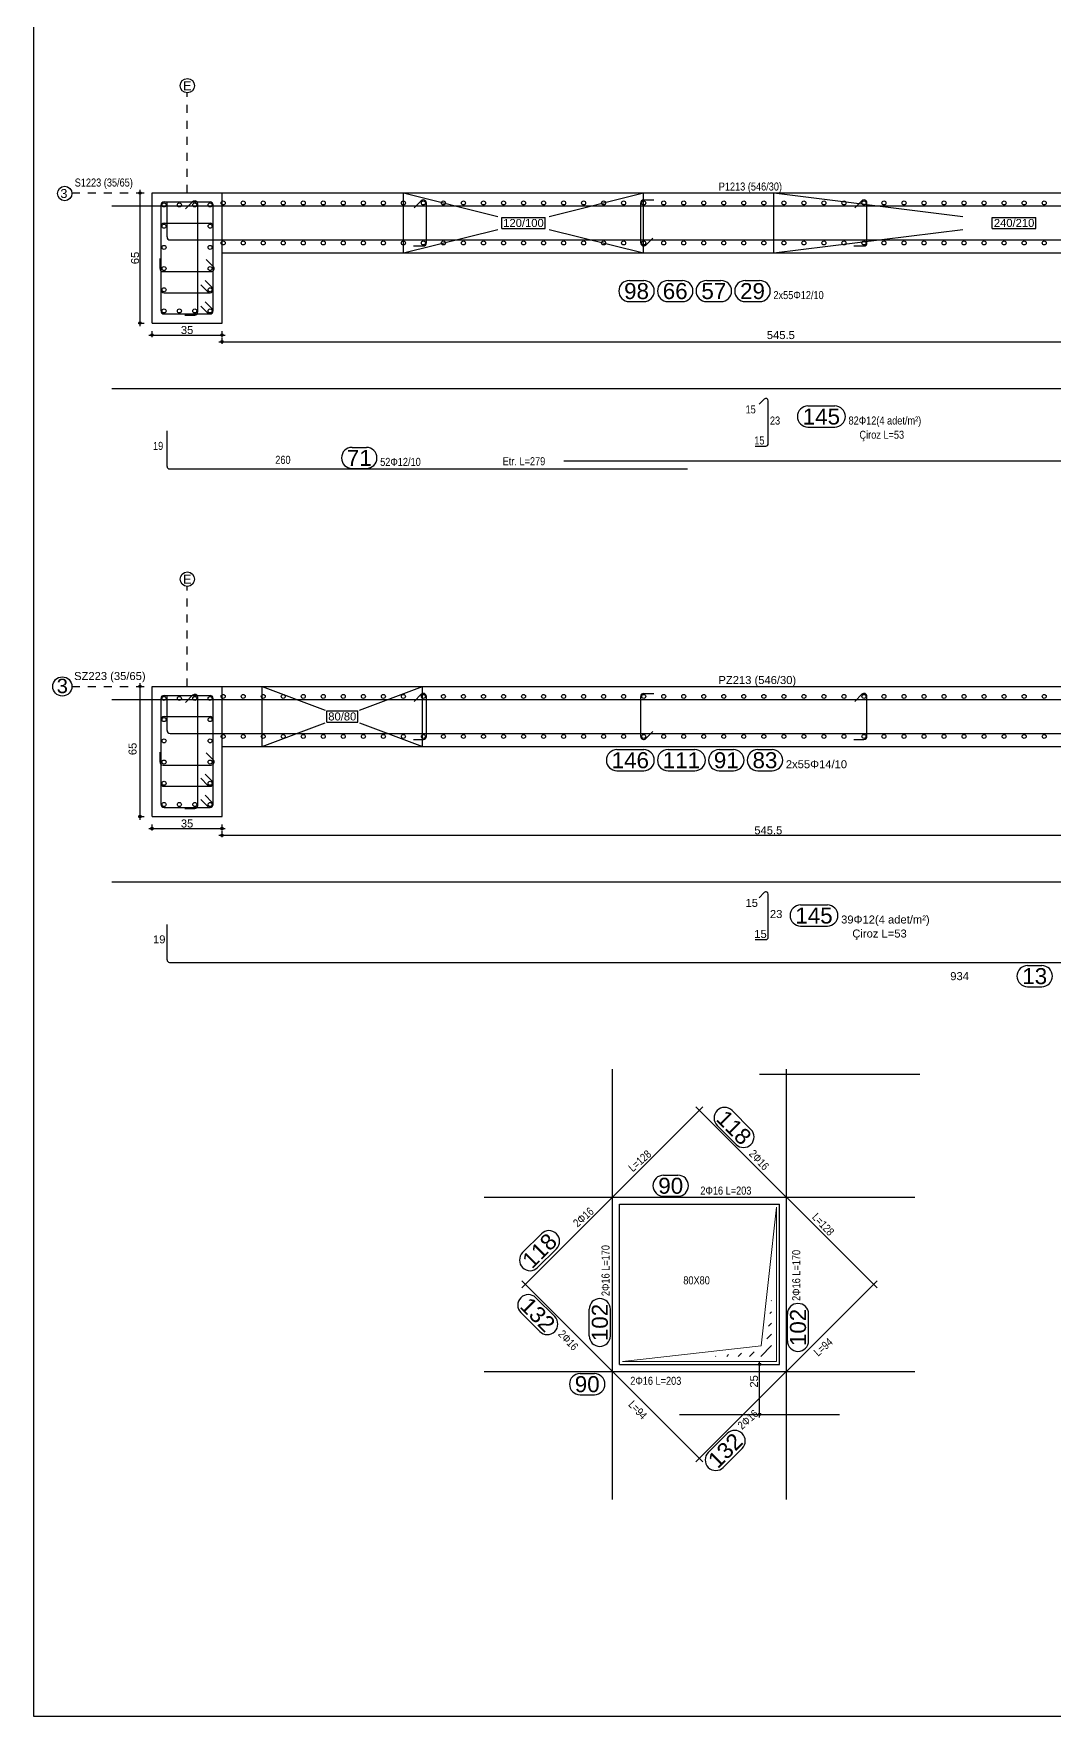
# Model space of a CAD drawing. Header units: metres. Extents: x 419734 to 420376, y 4564732 to 4565123.
# Drawn here: x 419946.1 to 419958.84, y 4564863.89 to 4564884.92 of the extents above; entities that cross this region are included whole.
import ezdxf

# ---------------------------------------------------------------- set-up
doc = ezdxf.new("R2010")
doc.units = ezdxf.units.M
doc.linetypes.add('TRATTO-PUNTO', pattern=[1, 0.5, -0.25, 0, -0.25])
for name, color, linetype in [('07-SIMBOLI', 1, 'Continuous'), ('Standart', 7, 'Continuous'), ('SW_ASSI', 7, 'TRATTO-PUNTO'), ('SW_DIM', 33, 'Continuous'), ('SW_MAGRONE', 2, 'Continuous'), ('SW_SEZIONI-ARMATURA', 3, 'Continuous'), ('SW_SEZIONI_CARPENTERIA', 4, 'Continuous'), ('SW_TXT_TESTI', 1, 'Continuous')]:
    doc.layers.add(name, color=color, linetype=linetype)
doc.styles.add('arial_1_18', font='arial.ttf', dxfattribs={"height": 0.2})
doc.styles.add('SWS', font='ARIALN.TTF')

msp = doc.modelspace()

# ---------------------------------------------------------------- linework, layer by layer
for centre in [(419948.02122, 4564884.26505), (419946.49058, 4564882.91847), (419948.02122, 4564878.0995)]:
    msp.add_circle(centre, 0.09)
at = {"layer": '07-SIMBOLI', "color": 1}
msp.add_circle((419946.46033, 4564876.75948), 0.12, dxfattribs=at)
at = {"layer": 'Standart', "color": 2}
msp.add_lwpolyline([(420376.27637, 4564863.89188), (419946.10266, 4564863.89188), (419946.10266, 4564905.93855)], dxfattribs=at)
at = {"layer": 'Standart', "color": 1, "linetype": 'Continuous', "lineweight": 5}
msp.add_lwpolyline([(419947.40533, 4564876.75948), (419947.48033, 4564876.75948)], dxfattribs=at)
at = {"layer": 'Standart', "color": 2, "linetype": 'Continuous', "lineweight": 5}
for points in [[(419955.1849, 4564868.5191), (419955.3774, 4564870.2516)], [(419955.3774, 4564868.3266), (419955.3774, 4564870.2516)], [(419955.29296, 4564868.9257), (419955.3149, 4564868.94764)], [(419955.31064, 4564869.08485), (419955.3149, 4564869.0891)], [(419955.27527, 4564868.76655), (419955.3149, 4564868.80617)], [(419953.4524, 4564868.3266), (419955.1849, 4564868.5191)], [(419955.18076, 4564868.3891), (419955.3149, 4564868.52324)], [(419955.25759, 4564868.6074), (419955.3149, 4564868.6647)], [(419953.4524, 4564868.3266), (419955.3774, 4564868.3266)], [(419954.6149, 4564868.3891), (419954.61915, 4564868.39336)], [(419954.75637, 4564868.3891), (419954.7783, 4564868.41104)], [(419954.89783, 4564868.3891), (419954.93745, 4564868.42873)], [(419955.0393, 4564868.3891), (419955.0966, 4564868.44641)]]:
    msp.add_lwpolyline(points, dxfattribs=at)
at = {"layer": 'SW_ASSI', "ltscale": 0.2}
for points in [[(419948.01783, 4564882.92511), (419948.01783, 4564884.17511)], [(419946.58033, 4564882.92511), (419947.58033, 4564882.92511)], [(419948.01783, 4564876.75948), (419948.01783, 4564878.00948)], [(419946.58033, 4564876.75948), (419947.58033, 4564876.75948)]]:
    msp.add_lwpolyline(points, dxfattribs=at)
at = {"layer": 'SW_DIM', "ltscale": 0.5}
for points in [[(419947.40533, 4564882.92511), (419947.48033, 4564882.92511)], [(419947.43033, 4564881.26011), (419947.43033, 4564882.96511)], [(419947.40533, 4564881.30011), (419947.48033, 4564881.30011)], [(419947.54033, 4564881.15011), (419948.49533, 4564881.15011)], [(419947.58033, 4564881.12511), (419947.58033, 4564881.20011)], [(419948.45533, 4564881.12511), (419948.45533, 4564881.20011)], [(419948.45533, 4564881.04011), (419948.45533, 4564881.11511)], [(419948.41533, 4564881.06511), (419962.13335, 4564881.06511)], [(419947.43033, 4564875.09448), (419947.43033, 4564876.79948)], [(419947.40533, 4564875.13448), (419947.48033, 4564875.13448)], [(419947.58033, 4564874.95948), (419947.58033, 4564875.03448)], [(419948.45533, 4564874.95948), (419948.45533, 4564875.03448)], [(419947.54033, 4564874.98448), (419948.49533, 4564874.98448)], [(419948.41533, 4564874.89948), (419962.13335, 4564874.89948)], [(419948.45533, 4564874.87448), (419948.45533, 4564874.94948)], [(419955.1649, 4564867.6241), (419955.1649, 4564868.3291)]]:
    msp.add_lwpolyline(points, dxfattribs=at)
at = {"layer": 'SW_DIM', "linetype": 'Continuous', "lineweight": -3}
for points in [[(419955.1399, 4564868.2891), (419955.2299, 4564868.2891)], [(419955.1399, 4564867.6641), (419955.2299, 4564867.6641)]]:
    msp.add_lwpolyline(points, dxfattribs=at)
at = {"layer": 'SW_DIM', "ltscale": 0.5}
for centre in [(419947.43033, 4564882.92511), (419947.43033, 4564881.30011), (419947.58033, 4564881.15011), (419948.45533, 4564881.15011), (419948.45533, 4564881.06511), (419947.43033, 4564876.75948), (419947.43033, 4564875.13448), (419947.58033, 4564874.98448), (419948.45533, 4564874.98448), (419948.45533, 4564874.89948)]:
    msp.add_circle(centre, 0.015, dxfattribs=at)
at = {"layer": 'SW_DIM', "linetype": 'Continuous', "lineweight": -3}
for centre in [(419955.1649, 4564868.2891), (419955.1649, 4564867.6641)]:
    msp.add_circle(centre, 0.015, dxfattribs=at)
at = {"layer": 'SW_MAGRONE'}
for points in [[(419947.58033, 4564882.92511), (420010.84283, 4564882.92511)], [(419947.58033, 4564881.30011), (419947.58033, 4564882.92511)], [(419948.45533, 4564881.30011), (419948.45533, 4564882.92511)], [(419950.71783, 4564882.17511), (419950.71783, 4564882.92511)], [(419950.71783, 4564882.92511), (419951.89783, 4564882.63011)], [(419952.53783, 4564882.63011), (419953.71783, 4564882.92511)], [(419953.71783, 4564882.17511), (419953.71783, 4564882.92511)], [(419955.34283, 4564882.17511), (419955.34283, 4564882.92511)], [(419955.34283, 4564882.92511), (419957.70283, 4564882.63011)], [(419951.94534, 4564882.62011), (419952.49033, 4564882.62011)], [(419951.94534, 4564882.48011), (419951.94534, 4564882.62011)], [(419952.49033, 4564882.48011), (419952.49033, 4564882.62011)], [(419958.07033, 4564882.62011), (419958.61532, 4564882.62011)], [(419958.07033, 4564882.48011), (419958.07033, 4564882.62011)], [(419958.61532, 4564882.48011), (419958.61532, 4564882.62011)], [(419950.71783, 4564882.17511), (419951.89783, 4564882.47011)], [(419951.94534, 4564882.48011), (419952.49033, 4564882.48011)], [(419952.53783, 4564882.47011), (419953.71783, 4564882.17511)], [(419955.34283, 4564882.17511), (419957.70283, 4564882.47011)], [(419958.07033, 4564882.48011), (419958.61532, 4564882.48011)], [(419948.45533, 4564882.17511), (420010.84283, 4564882.17511)], [(419947.58033, 4564881.30011), (419948.45533, 4564881.30011)], [(419947.58033, 4564876.75948), (420010.84283, 4564876.75948)], [(419947.58033, 4564875.13448), (419947.58033, 4564876.75948)], [(419948.45533, 4564875.13448), (419948.45533, 4564876.75948)], [(419948.95533, 4564876.00948), (419948.95533, 4564876.75948)], [(419948.95533, 4564876.75948), (419949.742, 4564876.46448)], [(419950.16867, 4564876.46448), (419950.95533, 4564876.75948)], [(419950.95533, 4564876.00948), (419950.95533, 4564876.75948)], [(419948.95533, 4564876.00948), (419949.742, 4564876.30448)], [(419949.76053, 4564876.45448), (419950.15014, 4564876.45448)], [(419949.76053, 4564876.31448), (419949.76053, 4564876.45448)], [(419949.76053, 4564876.31448), (419950.15014, 4564876.31448)], [(419950.15014, 4564876.31448), (419950.15014, 4564876.45448)], [(419950.16867, 4564876.30448), (419950.95533, 4564876.00948)], [(419948.45533, 4564876.00948), (420010.84283, 4564876.00948)], [(419947.58033, 4564875.13448), (419948.45533, 4564875.13448)]]:
    msp.add_lwpolyline(points, dxfattribs=at)
at = {"layer": 'SW_SEZIONI-ARMATURA'}
for points in [[(419947.69283, 4564881.45011), (419947.69283, 4564882.77511)], [(419947.73033, 4564882.81261), (419948.30533, 4564882.81261)], [(419947.76783, 4564882.37511), (419947.76783, 4564882.81261)], [(419947.99876, 4564882.72574), (419948.08715, 4564882.81413)], [(419948.15117, 4564881.43761), (419948.15117, 4564882.78761)], [(419948.34283, 4564881.45011), (419948.34283, 4564882.77511)], [(419950.85345, 4564882.73824), (419950.94184, 4564882.82663)], [(419951.00585, 4564882.30011), (419951.00585, 4564882.80011)], [(419953.68085, 4564882.30011), (419953.68085, 4564882.80011)], [(419953.71835, 4564882.83761), (419953.84335, 4564882.83761)], [(419956.35345, 4564882.73824), (419956.44184, 4564882.82663)], [(419956.50585, 4564882.30011), (419956.50585, 4564882.80011)], [(419947.08033, 4564882.76261), (420010.60533, 4564882.76261)], [(419947.73033, 4564882.54761), (419948.30533, 4564882.54761)], [(419953.74487, 4564882.27359), (419953.83326, 4564882.36198)], [(419947.80533, 4564882.33761), (420010.56783, 4564882.33761)], [(419950.84335, 4564882.26261), (419950.96835, 4564882.26261)], [(419956.34335, 4564882.26261), (419956.46835, 4564882.26261)], [(419947.68033, 4564881.98011), (419947.68033, 4564882.10511)], [(419947.71783, 4564881.94261), (419948.31783, 4564881.94261)], [(419948.25596, 4564882.09501), (419948.34435, 4564882.00663)], [(419948.19043, 4564881.77698), (419948.27882, 4564881.68859)], [(419948.24346, 4564881.83001), (419948.33185, 4564881.74163)], [(419953.53967, 4564881.83111), (419953.71844, 4564881.83111)], [(419954.02222, 4564881.83111), (419954.20099, 4564881.83111)], [(419954.50477, 4564881.83111), (419954.68354, 4564881.83111)], [(419954.98732, 4564881.83111), (419955.16609, 4564881.83111)], [(419947.73033, 4564881.67761), (419948.30533, 4564881.67761)], [(419948.19043, 4564881.51198), (419948.27882, 4564881.42359)], [(419948.24346, 4564881.56501), (419948.33185, 4564881.47663)], [(419953.53967, 4564881.56711), (419953.71844, 4564881.56711)], [(419954.02222, 4564881.56711), (419954.20099, 4564881.56711)], [(419954.50477, 4564881.56711), (419954.68354, 4564881.56711)], [(419954.98732, 4564881.56711), (419955.16609, 4564881.56711)], [(419947.73033, 4564881.41261), (419948.30533, 4564881.41261)], [(419947.98867, 4564881.40011), (419948.11367, 4564881.40011)], [(419947.08033, 4564880.48261), (419977.08033, 4564880.48261)], [(419955.15944, 4564880.2852), (419955.22313, 4564880.3489)], [(419955.27434, 4564879.79261), (419955.27434, 4564880.32768)], [(419955.76968, 4564880.26383), (419956.10383, 4564880.26383)], [(419947.76783, 4564879.50761), (419947.76783, 4564879.95261)], [(419955.76968, 4564879.99983), (419956.10383, 4564879.99983)], [(419950.0778, 4564879.74673), (419950.25656, 4564879.74673)], [(419955.11184, 4564879.76261), (419955.24434, 4564879.76261)], [(419947.79783, 4564879.47761), (419954.26663, 4564879.47761)], [(419950.0778, 4564879.48273), (419950.25656, 4564879.48273)], [(419952.72348, 4564879.57761), (419982.72348, 4564879.57761)], [(419947.08033, 4564876.59698), (419977.08033, 4564876.59698)], [(419947.69283, 4564875.28448), (419947.69283, 4564876.60948)], [(419947.73033, 4564876.64698), (419948.30533, 4564876.64698)], [(419947.76783, 4564876.20948), (419947.76783, 4564876.64698)], [(419947.99876, 4564876.56011), (419948.08715, 4564876.64849)], [(419948.15117, 4564875.27198), (419948.15117, 4564876.62198)], [(419948.34283, 4564875.28448), (419948.34283, 4564876.60948)], [(419950.85345, 4564876.57261), (419950.94184, 4564876.66099)], [(419951.00585, 4564876.13448), (419951.00585, 4564876.63448)], [(419953.68085, 4564876.13448), (419953.68085, 4564876.63448)], [(419953.71835, 4564876.67198), (419953.84335, 4564876.67198)], [(419956.35345, 4564876.57261), (419956.44184, 4564876.66099)], [(419956.50585, 4564876.13448), (419956.50585, 4564876.63448)], [(419947.73033, 4564876.38198), (419948.30533, 4564876.38198)], [(419947.80533, 4564876.17198), (419971.12058, 4564876.17198)], [(419950.84335, 4564876.09698), (419950.96835, 4564876.09698)], [(419953.74487, 4564876.10796), (419953.83326, 4564876.19635)], [(419956.34335, 4564876.09698), (419956.46835, 4564876.09698)], [(419947.68033, 4564875.81448), (419947.68033, 4564875.93948)], [(419948.25596, 4564875.92938), (419948.34435, 4564875.84099)], [(419953.38429, 4564875.96948), (419953.71844, 4564875.96948)], [(419954.02222, 4564875.96948), (419954.35637, 4564875.96948)], [(419954.66016, 4564875.96948), (419954.83892, 4564875.96948)], [(419955.14271, 4564875.96948), (419955.32147, 4564875.96948)], [(419947.71783, 4564875.77698), (419948.31783, 4564875.77698)], [(419948.24346, 4564875.66438), (419948.33185, 4564875.57599)], [(419953.38429, 4564875.70548), (419953.71844, 4564875.70548)], [(419954.02222, 4564875.70548), (419954.35637, 4564875.70548)], [(419954.66016, 4564875.70548), (419954.83892, 4564875.70548)], [(419955.14271, 4564875.70548), (419955.32147, 4564875.70548)], [(419947.73033, 4564875.51198), (419948.30533, 4564875.51198)], [(419948.19043, 4564875.61135), (419948.27882, 4564875.52296)], [(419947.73033, 4564875.24698), (419948.30533, 4564875.24698)], [(419947.98867, 4564875.23448), (419948.11367, 4564875.23448)], [(419948.19043, 4564875.34635), (419948.27882, 4564875.25796)], [(419948.24346, 4564875.39938), (419948.33185, 4564875.31099)], [(419947.08033, 4564874.31698), (419977.08033, 4564874.31698)], [(419955.15944, 4564874.11957), (419955.22313, 4564874.18326)], [(419955.27434, 4564873.62698), (419955.27434, 4564874.16205)], [(419955.67724, 4564874.02944), (419956.01139, 4564874.02944)], [(419947.76783, 4564873.34198), (419947.76783, 4564873.78698)], [(419955.67724, 4564873.76544), (419956.01139, 4564873.76544)], [(419955.11184, 4564873.59698), (419955.24434, 4564873.59698)], [(419947.79783, 4564873.31198), (419971.12058, 4564873.31198)], [(419958.51072, 4564873.27198), (419958.68948, 4564873.27198)], [(419958.51072, 4564873.00798), (419958.68948, 4564873.00798)], [(419953.3274, 4564866.6016), (419953.3274, 4564871.9766)], [(419955.5024, 4564866.6016), (419955.5024, 4564871.9766)], [(419952.19603, 4564869.24523), (419954.45877, 4564871.50797)], [(419956.63377, 4564869.24523), (419954.37103, 4564871.50797)], [(419955.05787, 4564871.22432), (419954.82159, 4564871.46059)], [(419954.87119, 4564871.03764), (419954.63492, 4564871.27392)], [(419953.96661, 4564870.65319), (419954.14537, 4564870.65319)], [(419951.7274, 4564870.3766), (419957.1024, 4564870.3766)], [(419953.96661, 4564870.38919), (419954.14537, 4564870.38919)], [(419952.20629, 4564869.68514), (419952.44257, 4564869.92141)], [(419952.39297, 4564869.49846), (419952.62924, 4564869.73474)], [(419954.45877, 4564867.07023), (419952.19603, 4564869.33297)], [(419954.37103, 4564867.07023), (419956.63377, 4564869.33297)], [(419952.60769, 4564868.88631), (419952.37141, 4564869.12259)], [(419952.42101, 4564868.69963), (419952.18473, 4564868.93591)], [(419953.03846, 4564868.64538), (419953.03846, 4564868.97953)], [(419953.30246, 4564868.64538), (419953.30246, 4564868.97953)], [(419955.5127, 4564868.58381), (419955.5127, 4564868.91796)], [(419955.7767, 4564868.58381), (419955.7767, 4564868.91796)], [(419951.7274, 4564868.2016), (419957.1024, 4564868.2016)], [(419952.92403, 4564868.17425), (419953.1028, 4564868.17425)], [(419952.92403, 4564867.91025), (419953.1028, 4564867.91025)], [(419954.52482, 4564867.18893), (419954.7611, 4564867.4252)], [(419954.7115, 4564867.00225), (419954.94777, 4564867.23853)]]:
    msp.add_lwpolyline(points, dxfattribs=at)
for centre in [(419947.73033, 4564882.77511), (419947.922, 4564882.77511), (419948.11367, 4564882.77511), (419948.30533, 4564882.77511), (419948.46835, 4564882.80011), (419948.71835, 4564882.80011), (419948.96835, 4564882.80011), (419949.21835, 4564882.80011), (419949.46835, 4564882.80011), (419949.71835, 4564882.80011), (419949.96835, 4564882.80011), (419950.21835, 4564882.80011), (419950.46835, 4564882.80011), (419950.71835, 4564882.80011), (419950.96835, 4564882.80011), (419951.21835, 4564882.80011), (419951.46835, 4564882.80011), (419951.71835, 4564882.80011), (419951.96835, 4564882.80011), (419952.21835, 4564882.80011), (419952.46835, 4564882.80011), (419952.71835, 4564882.80011), (419952.96835, 4564882.80011), (419953.21835, 4564882.80011), (419953.46835, 4564882.80011), (419953.71835, 4564882.80011), (419953.96835, 4564882.80011), (419954.21835, 4564882.80011), (419954.46835, 4564882.80011), (419954.71835, 4564882.80011), (419954.96835, 4564882.80011), (419955.21835, 4564882.80011), (419955.46835, 4564882.80011), (419955.71835, 4564882.80011), (419955.96835, 4564882.80011), (419956.21835, 4564882.80011), (419956.46835, 4564882.80011), (419956.71835, 4564882.80011), (419956.96835, 4564882.80011), (419957.21835, 4564882.80011), (419957.46835, 4564882.80011), (419957.71835, 4564882.80011), (419957.96835, 4564882.80011), (419958.21835, 4564882.80011), (419958.46835, 4564882.80011), (419958.71835, 4564882.80011), (419947.73033, 4564882.51011), (419948.30533, 4564882.51011), (419947.73033, 4564882.24511), (419948.30533, 4564882.24511), (419948.46835, 4564882.30011), (419948.71835, 4564882.30011), (419948.96835, 4564882.30011), (419949.21835, 4564882.30011), (419949.46835, 4564882.30011), (419949.71835, 4564882.30011), (419949.96835, 4564882.30011), (419950.21835, 4564882.30011), (419950.46835, 4564882.30011), (419950.71835, 4564882.30011), (419950.96835, 4564882.30011), (419951.21835, 4564882.30011), (419951.46835, 4564882.30011), (419951.71835, 4564882.30011), (419951.96835, 4564882.30011), (419952.21835, 4564882.30011), (419952.46835, 4564882.30011), (419952.71835, 4564882.30011), (419952.96835, 4564882.30011), (419953.21835, 4564882.30011), (419953.46835, 4564882.30011), (419953.71835, 4564882.30011), (419953.96835, 4564882.30011), (419954.21835, 4564882.30011), (419954.46835, 4564882.30011), (419954.71835, 4564882.30011), (419954.96835, 4564882.30011), (419955.21835, 4564882.30011), (419955.46835, 4564882.30011), (419955.71835, 4564882.30011), (419955.96835, 4564882.30011), (419956.21835, 4564882.30011), (419956.46835, 4564882.30011), (419956.71835, 4564882.30011), (419956.96835, 4564882.30011), (419957.21835, 4564882.30011), (419957.46835, 4564882.30011), (419957.71835, 4564882.30011), (419957.96835, 4564882.30011), (419958.21835, 4564882.30011), (419958.46835, 4564882.30011), (419958.71835, 4564882.30011), (419947.73033, 4564881.98011), (419948.30533, 4564881.98011), (419947.73033, 4564881.71511), (419948.30533, 4564881.71511), (419947.73033, 4564881.45011), (419947.922, 4564881.45011), (419948.11367, 4564881.45011), (419948.30533, 4564881.45011), (419947.73033, 4564876.60948), (419947.922, 4564876.60948), (419948.11367, 4564876.60948), (419948.30533, 4564876.60948), (419948.46835, 4564876.63448), (419948.71835, 4564876.63448), (419948.96835, 4564876.63448), (419949.21835, 4564876.63448), (419949.46835, 4564876.63448), (419949.71835, 4564876.63448), (419949.96835, 4564876.63448), (419950.21835, 4564876.63448), (419950.46835, 4564876.63448), (419950.71835, 4564876.63448), (419950.96835, 4564876.63448), (419951.21835, 4564876.63448), (419951.46835, 4564876.63448), (419951.71835, 4564876.63448), (419951.96835, 4564876.63448), (419952.21835, 4564876.63448), (419952.46835, 4564876.63448), (419952.71835, 4564876.63448), (419952.96835, 4564876.63448), (419953.21835, 4564876.63448), (419953.46835, 4564876.63448), (419953.71835, 4564876.63448), (419953.96835, 4564876.63448), (419954.21835, 4564876.63448), (419954.46835, 4564876.63448), (419954.71835, 4564876.63448), (419954.96835, 4564876.63448), (419955.21835, 4564876.63448), (419955.46835, 4564876.63448), (419955.71835, 4564876.63448), (419955.96835, 4564876.63448), (419956.21835, 4564876.63448), (419956.46835, 4564876.63448), (419956.71835, 4564876.63448), (419956.96835, 4564876.63448), (419957.21835, 4564876.63448), (419957.46835, 4564876.63448), (419957.71835, 4564876.63448), (419957.96835, 4564876.63448), (419958.21835, 4564876.63448), (419958.46835, 4564876.63448), (419958.71835, 4564876.63448), (419947.73033, 4564876.34448), (419948.30533, 4564876.34448), (419947.73033, 4564876.07948), (419948.30533, 4564876.07948), (419948.46835, 4564876.13448), (419948.71835, 4564876.13448), (419948.96835, 4564876.13448), (419949.21835, 4564876.13448), (419949.46835, 4564876.13448), (419949.71835, 4564876.13448), (419949.96835, 4564876.13448), (419950.21835, 4564876.13448), (419950.46835, 4564876.13448), (419950.71835, 4564876.13448), (419950.96835, 4564876.13448), (419951.21835, 4564876.13448), (419951.46835, 4564876.13448), (419951.71835, 4564876.13448), (419951.96835, 4564876.13448), (419952.21835, 4564876.13448), (419952.46835, 4564876.13448), (419952.71835, 4564876.13448), (419952.96835, 4564876.13448), (419953.21835, 4564876.13448), (419953.46835, 4564876.13448), (419953.71835, 4564876.13448), (419953.96835, 4564876.13448), (419954.21835, 4564876.13448), (419954.46835, 4564876.13448), (419954.71835, 4564876.13448), (419954.96835, 4564876.13448), (419955.21835, 4564876.13448), (419955.46835, 4564876.13448), (419955.71835, 4564876.13448), (419955.96835, 4564876.13448), (419956.21835, 4564876.13448), (419956.46835, 4564876.13448), (419956.71835, 4564876.13448), (419956.96835, 4564876.13448), (419957.21835, 4564876.13448), (419957.46835, 4564876.13448), (419957.71835, 4564876.13448), (419957.96835, 4564876.13448), (419958.21835, 4564876.13448), (419958.46835, 4564876.13448), (419958.71835, 4564876.13448), (419947.73033, 4564875.81448), (419948.30533, 4564875.81448), (419947.73033, 4564875.54948), (419948.30533, 4564875.54948), (419947.73033, 4564875.28448), (419947.922, 4564875.28448), (419948.11367, 4564875.28448), (419948.30533, 4564875.28448)]:
    msp.add_circle(centre, 0.025, dxfattribs=at)
for centre, radius, start, end in [((419947.73033, 4564882.77511), 0.0375, 90, 180), ((419948.11367, 4564882.78761), 0.0375, 0, 135), ((419948.30533, 4564882.77511), 0.0375, 0, 90), ((419950.96835, 4564882.80011), 0.0375, 0, 135), ((419953.71835, 4564882.80011), 0.0375, 90, 180), ((419956.46835, 4564882.80011), 0.0375, 0, 135), ((419947.73033, 4564882.51011), 0.0375, 90, 180), ((419947.80533, 4564882.37511), 0.0375, 180, 270), ((419948.30533, 4564882.51011), 0.0375, 0, 90), ((419950.96835, 4564882.30011), 0.0375, 270, 0), ((419953.71835, 4564882.30011), 0.0375, 180, 315), ((419956.46835, 4564882.30011), 0.0375, 270, 0), ((419947.71783, 4564881.98011), 0.0375, 180, 270), ((419948.31783, 4564881.98011), 0.0375, 270, 45), ((419948.30533, 4564881.71511), 0.0375, 225, 44.999973), ((419953.53967, 4564881.69911), 0.132, 90, 270), ((419953.71844, 4564881.69911), 0.132, 270, 90), ((419954.02222, 4564881.69911), 0.132, 90, 270), ((419954.20099, 4564881.69911), 0.132, 270, 90), ((419954.50477, 4564881.69911), 0.132, 90, 270), ((419954.68354, 4564881.69911), 0.132, 270, 90), ((419954.98732, 4564881.69911), 0.132, 90, 270), ((419955.16609, 4564881.69911), 0.132, 270, 90), ((419947.73033, 4564881.71511), 0.0375, 180, 270), ((419947.73033, 4564881.45011), 0.0375, 180, 270), ((419948.11367, 4564881.43761), 0.0375, 270, 0), ((419948.30533, 4564881.45011), 0.0375, 225, 44.999973), ((419955.24434, 4564880.32768), 0.03, 0, 135), ((419955.76968, 4564880.13183), 0.132, 90, 270), ((419956.10383, 4564880.13183), 0.132, 270, 90), ((419950.0778, 4564879.61473), 0.132, 90, 270), ((419950.25656, 4564879.61473), 0.132, 270, 90), ((419955.24434, 4564879.79261), 0.03, 270, 0), ((419947.79783, 4564879.50761), 0.03, 180, 270), ((419947.73033, 4564876.60948), 0.0375, 90, 180), ((419948.11367, 4564876.62198), 0.0375, 0, 135), ((419948.30533, 4564876.60948), 0.0375, 0, 90), ((419950.96835, 4564876.63448), 0.0375, 0, 135), ((419953.71835, 4564876.63448), 0.0375, 90, 180), ((419956.46835, 4564876.63448), 0.0375, 0, 135), ((419947.73033, 4564876.34448), 0.0375, 90, 180), ((419948.30533, 4564876.34448), 0.0375, 0, 90), ((419947.80533, 4564876.20948), 0.0375, 180, 270), ((419950.96835, 4564876.13448), 0.0375, 270, 0), ((419953.71835, 4564876.13448), 0.0375, 180, 315), ((419956.46835, 4564876.13448), 0.0375, 270, 0), ((419948.31783, 4564875.81448), 0.0375, 270, 45), ((419953.38429, 4564875.83748), 0.132, 90, 270), ((419953.71844, 4564875.83748), 0.132, 270, 90), ((419954.02222, 4564875.83748), 0.132, 90, 270), ((419954.35637, 4564875.83748), 0.132, 270, 90), ((419954.66016, 4564875.83748), 0.132, 90, 270), ((419954.83892, 4564875.83748), 0.132, 270, 90), ((419955.14271, 4564875.83748), 0.132, 90, 270), ((419955.32147, 4564875.83748), 0.132, 270, 90), ((419947.71783, 4564875.81448), 0.0375, 180, 270), ((419947.73033, 4564875.54948), 0.0375, 180, 270), ((419948.30533, 4564875.54948), 0.0375, 225, 44.999973), ((419947.73033, 4564875.28448), 0.0375, 180, 270), ((419948.11367, 4564875.27198), 0.0375, 270, 0), ((419948.30533, 4564875.28448), 0.0375, 225, 44.999973), ((419955.24434, 4564874.16205), 0.03, 0, 135), ((419955.67724, 4564873.89744), 0.132, 90, 270), ((419956.01139, 4564873.89744), 0.132, 270, 90), ((419955.24434, 4564873.62698), 0.03, 270, 0), ((419947.79783, 4564873.34198), 0.03, 180, 270), ((419958.51072, 4564873.13998), 0.132, 90, 270), ((419958.68948, 4564873.13998), 0.132, 270, 90), ((419954.72826, 4564871.36725), 0.132, 45, 225), ((419954.96453, 4564871.13098), 0.132, 225, 45), ((419953.96661, 4564870.52119), 0.132, 90, 270), ((419954.14537, 4564870.52119), 0.132, 270, 90), ((419952.53591, 4564869.82808), 0.132, 315, 135), ((419952.29963, 4564869.5918), 0.132, 135, 315), ((419952.27807, 4564869.02925), 0.132, 45, 225), ((419953.17046, 4564868.97953), 0.132, 0, 180), ((419955.6447, 4564868.91796), 0.132, 0, 180), ((419952.51435, 4564868.79297), 0.132, 225, 45), ((419953.17046, 4564868.64538), 0.132, 180, 0), ((419955.6447, 4564868.58381), 0.132, 180, 0), ((419952.92403, 4564868.04225), 0.132, 90, 270), ((419953.1028, 4564868.04225), 0.132, 270, 90), ((419954.85444, 4564867.33186), 0.132, 315, 135), ((419954.61816, 4564867.09559), 0.132, 135, 315)]:
    msp.add_arc(centre, radius, start, end, dxfattribs=at)
at = {"layer": 'SW_SEZIONI_CARPENTERIA'}
for points in [[(419955.1649, 4564871.9141), (419957.1649, 4564871.9141)], [(419953.4149, 4564868.2891), (419953.4149, 4564870.2891)], [(419953.4149, 4564870.2891), (419955.4149, 4564870.2891)], [(419955.4149, 4564868.2891), (419955.4149, 4564870.2891)], [(419953.4149, 4564868.2891), (419955.4149, 4564868.2891)], [(419954.1649, 4564867.6641), (419956.1649, 4564867.6641)]]:
    msp.add_lwpolyline(points, dxfattribs=at)

# ---------------------------------------------------------------- texts
at = {"layer": 'Standart', "color": 2, "linetype": 'Continuous', "lineweight": 5, "style": 'arial_1_18'}
for s, p in [('120/100', (419951.96534, 4564882.50011)), ('240/210', (419958.09033, 4564882.50011)), ('80/80', (419949.78053, 4564876.33448))]:
    msp.add_text(s, height=0.1, dxfattribs=at).set_placement(p)
at = {"layer": 'Standart', "color": 3, "linetype": 'Continuous', "lineweight": 5, "style": 'arial_1_18'}
for s, p in [('98', (419953.47367, 4564881.59911)), ('66', (419953.95622, 4564881.59911)), ('57', (419954.43877, 4564881.59911)), ('29', (419954.92132, 4564881.59911)), ('145', (419955.70368, 4564880.03183)), ('71', (419950.0118, 4564879.51473)), ('146', (419953.31829, 4564875.73748)), ('111', (419953.95622, 4564875.73748)), ('91', (419954.59416, 4564875.73748)), ('83', (419955.07671, 4564875.73748)), ('145', (419955.61124, 4564873.79744)), ('13', (419958.44472, 4564873.03998)), ('90', (419953.90061, 4564870.42119)), ('90', (419952.85803, 4564867.94225))]:
    msp.add_text(s, height=0.2, dxfattribs=at).set_placement(p)
at = {"layer": 'Standart', "color": 1, "linetype": 'Continuous', "lineweight": 5, "style": 'arial_1_18'}
msp.add_text('SZ223 (35/65)', height=0.1, dxfattribs=at).set_placement((419946.60735, 4564876.83948))
for s, p in [('PZ213 (546/30)', (419954.65151, 4564876.78948)), ('2x55Φ14/10', (419955.49336, 4564875.73748)), ('15', (419954.98991, 4564874.00543)), ('23', (419955.29434, 4564873.86573)), ('39Φ12(4 adet/m²)', (419956.18328, 4564873.79744)), ('19', (419947.59245, 4564873.54948)), ('15', (419955.09896, 4564873.61698)), ('Çiroz L=53', (419956.32306, 4564873.62231)), ('934', (419957.54575, 4564873.08998))]:
    msp.add_text(s, height=0.1, rotation=0, dxfattribs=at).set_placement(p)
at = {"layer": 'Standart', "color": 250, "linetype": 'Continuous', "lineweight": 5, "style": 'arial_1_18'}
msp.add_text('3', height=0.18, dxfattribs=at).set_placement((419946.39041, 4564876.67576))
at = {"layer": 'Standart', "color": 3, "linetype": 'Continuous', "lineweight": 5, "style": 'arial_1_18'}
for s, rotation, p in [('118', 315, (419954.61088, 4564871.34321)), ('118', 45, (419952.32367, 4564869.47442)), ('132', 315, (419952.16069, 4564869.00521)), ('102', 90, (419953.27046, 4564868.57938)), ('102', 90, (419955.7447, 4564868.51781)), ('132', 45, (419954.6422, 4564866.97821))]:
    msp.add_text(s, height=0.2, rotation=rotation, dxfattribs=at).set_placement(p)
at = {"layer": 'SW_DIM', "ltscale": 0.5, "style": 'arial_1_18'}
for s, p in [('65', (419947.41783, 4564882.03492)), ('65', (419947.38735, 4564875.90118)), ('25', (419955.1449, 4564867.9991))]:
    msp.add_text(s, height=0.1, rotation=90, dxfattribs=at).set_placement(p)
for s, p in [('35', (419947.94014, 4564881.16261)), ('545.5', (419955.25562, 4564881.09937)), ('35', (419947.94014, 4564874.99698)), ('545.5', (419955.09954, 4564874.91198))]:
    msp.add_text(s, height=0.1, dxfattribs=at).set_placement(p)
at = {"layer": 'SW_TXT_TESTI'}
for s, height, style, p in [('E', 0.1125, 'arial_1_18', (419947.96705, 4564884.20819)), ('S1223 (35/65)', 0.1, 'SWS', (419946.615, 4564883.00511)), ('P1213 (546/30)', 0.1, 'SWS', (419954.65533, 4564882.95511)), ('3', 0.1125, 'arial_1_18', (419946.43641, 4564882.86162)), ('2x55Φ12/10', 0.1, 'SWS', (419955.33798, 4564881.59911)), ('15', 0.1, 'SWS', (419954.98991, 4564880.17106)), ('23', 0.1, 'SWS', (419955.29434, 4564880.03136)), ('82Φ12(4 adet/m²)', 0.1, 'SWS', (419956.27572, 4564880.03183)), ('15', 0.1, 'SWS', (419955.09896, 4564879.78261)), ('Çiroz L=53', 0.1, 'SWS', (419956.4123, 4564879.85421)), ('19', 0.1, 'SWS', (419947.59245, 4564879.71511)), ('260', 0.1, 'SWS', (419949.11878, 4564879.54095)), ('52Φ12/10', 0.1, 'SWS', (419950.42846, 4564879.51473)), ('Etr. L=279', 0.1, 'SWS', (419951.95781, 4564879.52311)), ('E', 0.1125, 'arial_1_18', (419947.96705, 4564878.04264)), ('2Φ16 L=203', 0.1, 'SWS', (419954.4258, 4564870.41051)), ('80X80', 0.1, 'SWS', (419954.21295, 4564869.2891)), ('2Φ16 L=203', 0.1, 'SWS', (419953.55063, 4564868.03433))]:
    msp.add_text(s, height=height, dxfattribs=dict(at, style=style)).set_placement(p)
at = {"layer": 'SW_TXT_TESTI', "style": 'SWS'}
for s, rotation, p in [('L=128', 41.409861, (419953.58196, 4564870.68773)), ('2Φ16', 313.04713, (419955.02551, 4564870.91331)), ('2Φ16', 41.409861, (419952.89221, 4564869.99771)), ('L=128', 313.04713, (419955.81353, 4564870.12205)), ('2Φ16 L=170', 90, (419953.2924, 4564869.14263)), ('2Φ16 L=170', 90, (419955.67311, 4564869.08215)), ('2Φ16', 313.04713, (419952.64304, 4564868.66033)), ('L=94', 41.409861, (419955.89579, 4564868.38319)), ('L=94', 313.04713, (419953.5199, 4564867.78078)), ('2Φ16', 41.409861, (419954.9455, 4564867.46935))]:
    msp.add_text(s, height=0.1, rotation=rotation, dxfattribs=at).set_placement(p)

doc.saveas('drawing.dxf')
